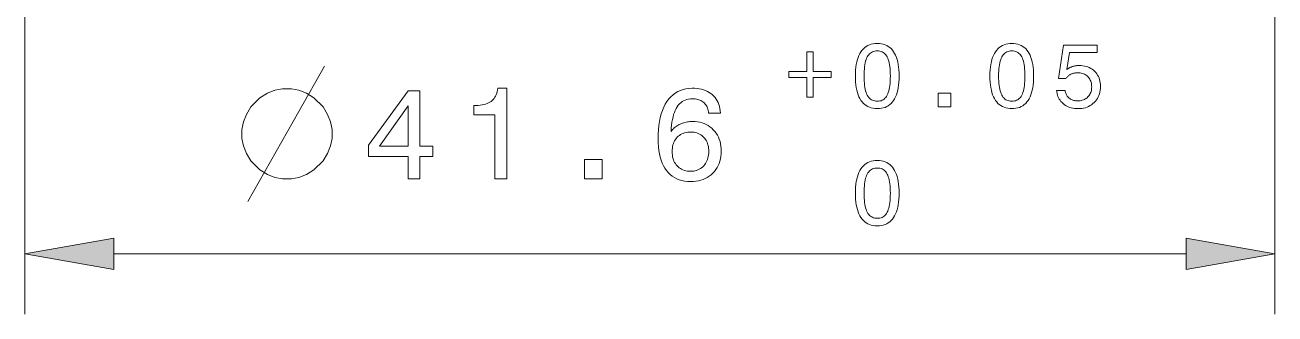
# Model space of a CAD drawing. Extents: x 0 to 297, y 0 to 420.
# Drawn here: x 124.8 to 166.4, y 137.41 to 147.04 of the extents above; entities that cross this region are included whole.
import ezdxf

# ---------------------------------------------------------------- set-up
doc = ezdxf.new("R2010")
doc.units = 0

msp = doc.modelspace()

# ---------------------------------------------------------------- linework, layer by layer
at = {"color": 7, "lineweight": 13, "ltscale": 0.30615}
for p, q in [((124.8, 149.658), (124.8, 137.412)), ((166.4, 149.658), (166.4, 137.412))]:
    msp.add_line(p, q, dxfattribs=at)
at = {"color": 7, "lineweight": 13}
msp.add_line((127.755, 139.412), (163.446, 139.412), dxfattribs=at)
for points in [[(150.82, 146.149), (151.031, 146.149), (151.031, 145.494), (151.627, 145.494), (151.627, 145.285), (151.031, 145.285), (151.031, 144.629), (150.82, 144.629), (150.82, 145.285), (150.221, 145.285), (150.221, 145.494), (150.82, 145.494)], [(152.436, 145.336), (152.438, 145.44), (152.443, 145.539), (152.453, 145.633), (152.466, 145.722), (152.482, 145.805), (152.503, 145.884), (152.527, 145.957), (152.555, 146.026), (152.586, 146.089), (152.622, 146.147), (152.661, 146.2), (152.703, 146.247), (152.749, 146.289), (152.798, 146.325), (152.85, 146.356), (152.906, 146.381), (152.965, 146.4), (153.028, 146.414), (153.094, 146.423), (153.163, 146.425), (153.233, 146.423), (153.3, 146.414), (153.363, 146.4), (153.422, 146.381), (153.478, 146.356), (153.531, 146.326), (153.58, 146.29), (153.625, 146.249), (153.667, 146.202), (153.706, 146.149), (153.741, 146.092), (153.772, 146.028), (153.799, 145.96), (153.823, 145.887), (153.844, 145.808), (153.86, 145.724), (153.873, 145.635), (153.882, 145.541), (153.888, 145.441), (153.889, 145.336), (153.888, 145.232), (153.882, 145.132), (153.873, 145.038), (153.86, 144.949), (153.844, 144.866), (153.823, 144.787), (153.799, 144.714), (153.772, 144.646), (153.741, 144.583), (153.706, 144.526), (153.667, 144.474), (153.625, 144.427), (153.58, 144.386), (153.531, 144.35), (153.478, 144.32), (153.422, 144.295), (153.363, 144.276), (153.3, 144.262), (153.233, 144.254), (153.163, 144.251), (153.094, 144.254), (153.028, 144.263), (152.965, 144.276), (152.906, 144.296), (152.85, 144.32), (152.798, 144.351), (152.749, 144.387), (152.703, 144.428), (152.661, 144.475), (152.622, 144.527), (152.586, 144.585), (152.555, 144.648), (152.527, 144.716), (152.503, 144.789), (152.482, 144.868), (152.466, 144.951), (152.453, 145.04), (152.443, 145.133), (152.438, 145.232)], [(152.725, 145.336), (152.726, 145.252), (152.729, 145.172), (152.735, 145.097), (152.742, 145.026), (152.752, 144.96), (152.763, 144.899), (152.777, 144.843), (152.793, 144.791), (152.811, 144.743), (152.831, 144.701), (152.854, 144.663), (152.879, 144.628), (152.906, 144.598), (152.936, 144.572), (152.968, 144.55), (153.002, 144.532), (153.039, 144.518), (153.078, 144.507), (153.119, 144.501), (153.163, 144.499), (153.208, 144.501), (153.249, 144.507), (153.289, 144.517), (153.326, 144.531), (153.36, 144.549), (153.392, 144.571), (153.421, 144.597), (153.448, 144.627), (153.473, 144.661), (153.495, 144.699), (153.514, 144.741), (153.532, 144.788), (153.548, 144.84), (153.561, 144.896), (153.573, 144.958), (153.582, 145.024), (153.589, 145.095), (153.595, 145.17), (153.598, 145.251), (153.599, 145.336), (153.598, 145.422), (153.595, 145.502), (153.589, 145.578), (153.582, 145.65), (153.573, 145.716), (153.561, 145.777), (153.548, 145.834), (153.532, 145.886), (153.514, 145.933), (153.495, 145.975), (153.473, 146.013), (153.448, 146.047), (153.421, 146.077), (153.392, 146.103), (153.36, 146.125), (153.326, 146.143), (153.289, 146.156), (153.249, 146.166), (153.208, 146.172), (153.163, 146.174), (153.119, 146.172), (153.078, 146.166), (153.039, 146.156), (153.002, 146.142), (152.968, 146.124), (152.936, 146.102), (152.906, 146.076), (152.879, 146.045), (152.854, 146.011), (152.831, 145.973), (152.811, 145.93), (152.793, 145.883), (152.777, 145.831), (152.763, 145.774), (152.752, 145.713), (152.742, 145.647), (152.735, 145.576), (152.729, 145.501), (152.726, 145.421)], [(156.913, 145.336), (156.915, 145.44), (156.921, 145.539), (156.93, 145.633), (156.943, 145.722), (156.96, 145.805), (156.98, 145.884), (157.004, 145.957), (157.032, 146.026), (157.064, 146.089), (157.099, 146.147), (157.138, 146.2), (157.18, 146.247), (157.226, 146.289), (157.275, 146.325), (157.328, 146.356), (157.383, 146.381), (157.443, 146.4), (157.505, 146.414), (157.571, 146.423), (157.641, 146.425), (157.711, 146.423), (157.777, 146.414), (157.84, 146.4), (157.9, 146.381), (157.956, 146.356), (158.008, 146.326), (158.057, 146.29), (158.103, 146.249), (158.145, 146.202), (158.183, 146.149), (158.218, 146.092), (158.249, 146.028), (158.277, 145.96), (158.301, 145.887), (158.321, 145.808), (158.338, 145.724), (158.35, 145.635), (158.36, 145.541), (158.365, 145.441), (158.367, 145.336), (158.365, 145.232), (158.36, 145.132), (158.35, 145.038), (158.338, 144.949), (158.321, 144.866), (158.301, 144.787), (158.277, 144.714), (158.249, 144.646), (158.218, 144.583), (158.183, 144.526), (158.145, 144.474), (158.103, 144.427), (158.057, 144.386), (158.008, 144.35), (157.956, 144.32), (157.9, 144.295), (157.84, 144.276), (157.777, 144.262), (157.711, 144.254), (157.641, 144.251), (157.571, 144.254), (157.505, 144.263), (157.443, 144.276), (157.383, 144.296), (157.328, 144.32), (157.275, 144.351), (157.226, 144.387), (157.18, 144.428), (157.138, 144.475), (157.099, 144.527), (157.064, 144.585), (157.032, 144.648), (157.004, 144.716), (156.98, 144.789), (156.96, 144.868), (156.943, 144.951), (156.93, 145.04), (156.921, 145.133), (156.915, 145.232)], [(157.203, 145.336), (157.204, 145.252), (157.207, 145.172), (157.212, 145.097), (157.22, 145.026), (157.229, 144.96), (157.241, 144.899), (157.255, 144.843), (157.271, 144.791), (157.289, 144.743), (157.309, 144.701), (157.331, 144.663), (157.356, 144.628), (157.383, 144.598), (157.413, 144.572), (157.445, 144.55), (157.479, 144.532), (157.516, 144.518), (157.555, 144.507), (157.597, 144.501), (157.641, 144.499), (157.685, 144.501), (157.727, 144.507), (157.766, 144.517), (157.803, 144.531), (157.837, 144.549), (157.869, 144.571), (157.899, 144.597), (157.926, 144.627), (157.95, 144.661), (157.972, 144.699), (157.992, 144.741), (158.01, 144.788), (158.025, 144.84), (158.039, 144.896), (158.05, 144.958), (158.06, 145.024), (158.067, 145.095), (158.072, 145.17), (158.075, 145.251), (158.076, 145.336), (158.075, 145.422), (158.072, 145.502), (158.067, 145.578), (158.06, 145.65), (158.05, 145.716), (158.039, 145.777), (158.025, 145.834), (158.01, 145.886), (157.992, 145.933), (157.972, 145.975), (157.95, 146.013), (157.926, 146.047), (157.899, 146.077), (157.869, 146.103), (157.837, 146.125), (157.803, 146.143), (157.766, 146.156), (157.727, 146.166), (157.685, 146.172), (157.641, 146.174), (157.597, 146.172), (157.555, 146.166), (157.516, 146.156), (157.479, 146.142), (157.445, 146.124), (157.413, 146.102), (157.383, 146.076), (157.356, 146.045), (157.331, 146.011), (157.309, 145.973), (157.289, 145.93), (157.271, 145.883), (157.255, 145.831), (157.241, 145.774), (157.229, 145.713), (157.22, 145.647), (157.212, 145.576), (157.207, 145.501), (157.204, 145.421)], [(159.131, 144.859), (159.412, 144.859), (159.418, 144.827), (159.425, 144.797), (159.435, 144.768), (159.446, 144.74), (159.458, 144.714), (159.473, 144.689), (159.489, 144.665), (159.507, 144.643), (159.527, 144.623), (159.548, 144.603), (159.571, 144.586), (159.595, 144.57), (159.621, 144.556), (159.647, 144.544), (159.675, 144.534), (159.704, 144.526), (159.734, 144.52), (159.766, 144.515), (159.798, 144.512), (159.832, 144.511), (159.874, 144.513), (159.913, 144.516), (159.952, 144.523), (159.988, 144.532), (160.023, 144.543), (160.056, 144.557), (160.087, 144.574), (160.117, 144.593), (160.145, 144.615), (160.172, 144.64), (160.196, 144.666), (160.218, 144.694), (160.237, 144.724), (160.254, 144.755), (160.268, 144.788), (160.28, 144.823), (160.289, 144.859), (160.295, 144.897), (160.299, 144.936), (160.3, 144.978), (160.299, 145.019), (160.295, 145.06), (160.289, 145.098), (160.28, 145.135), (160.268, 145.17), (160.254, 145.203), (160.238, 145.234), (160.219, 145.264), (160.197, 145.292), (160.173, 145.318), (160.147, 145.343), (160.119, 145.364), (160.089, 145.383), (160.058, 145.4), (160.025, 145.414), (159.99, 145.425), (159.953, 145.434), (159.914, 145.44), (159.874, 145.444), (159.832, 145.445), (159.808, 145.445), (159.784, 145.443), (159.761, 145.441), (159.738, 145.438), (159.715, 145.433), (159.693, 145.428), (159.671, 145.422), (159.65, 145.414), (159.629, 145.406), (159.609, 145.397), (159.589, 145.386), (159.569, 145.375), (159.55, 145.363), (159.532, 145.35), (159.514, 145.336), (159.497, 145.321), (159.48, 145.305), (159.464, 145.289), (159.448, 145.271), (159.432, 145.252), (159.192, 145.252), (159.357, 146.365), (160.479, 146.365), (160.479, 146.117), (159.559, 146.117), (159.475, 145.552), (159.491, 145.565), (159.506, 145.577), (159.523, 145.589), (159.54, 145.6), (159.557, 145.61), (159.575, 145.62), (159.594, 145.629), (159.613, 145.638), (159.633, 145.645), (159.653, 145.653), (159.674, 145.659), (159.695, 145.665), (159.716, 145.67), (159.738, 145.675), (159.76, 145.679), (159.783, 145.682), (159.806, 145.684), (159.829, 145.686), (159.853, 145.687), (159.877, 145.687), (159.94, 145.685), (160.001, 145.68), (160.059, 145.67), (160.115, 145.657), (160.168, 145.639), (160.219, 145.618), (160.267, 145.593), (160.313, 145.565), (160.356, 145.532), (160.397, 145.496), (160.434, 145.456), (160.468, 145.414), (160.497, 145.37), (160.523, 145.323), (160.545, 145.274), (160.562, 145.222), (160.576, 145.168), (160.586, 145.112), (160.592, 145.053), (160.594, 144.992), (160.592, 144.927), (160.585, 144.865), (160.575, 144.805), (160.56, 144.748), (160.542, 144.693), (160.519, 144.641), (160.492, 144.591), (160.46, 144.544), (160.425, 144.499), (160.385, 144.457), (160.342, 144.418), (160.296, 144.383), (160.248, 144.352), (160.198, 144.325), (160.145, 144.303), (160.089, 144.284), (160.031, 144.27), (159.97, 144.26), (159.907, 144.254), (159.841, 144.251), (159.783, 144.253), (159.727, 144.258), (159.672, 144.267), (159.62, 144.278), (159.57, 144.293), (159.522, 144.312), (159.475, 144.334), (159.431, 144.359), (159.389, 144.387), (159.349, 144.419), (159.312, 144.454), (159.278, 144.49), (159.247, 144.529), (159.22, 144.57), (159.197, 144.613), (159.177, 144.658), (159.16, 144.705), (159.147, 144.755), (159.138, 144.806)], [(133.668, 144.912), (133.368, 144.912), (133.118, 144.862), (132.868, 144.762), (132.618, 144.612), (132.318, 144.312), (132.168, 144.062), (132.068, 143.812), (132.018, 143.562), (132.018, 143.262), (132.068, 143.012), (132.168, 142.762), (132.318, 142.512), (132.618, 142.212), (132.868, 142.062), (133.118, 141.962), (133.368, 141.912), (133.668, 141.912), (133.918, 141.962), (134.168, 142.062), (134.418, 142.212), (134.718, 142.512), (134.868, 142.762), (134.968, 143.012), (135.018, 143.262), (135.018, 143.562), (134.968, 143.812), (134.868, 144.062), (134.718, 144.312), (134.418, 144.612), (134.168, 144.762), (133.918, 144.862)], [(137.555, 141.912), (137.555, 142.654), (136.237, 142.654), (136.237, 143.034), (137.551, 144.845), (137.943, 144.845), (137.943, 143), (138.371, 143), (138.371, 142.654), (137.943, 142.654), (137.943, 141.912)], [(140.439, 141.912), (140.439, 144.046), (139.739, 144.046), (139.739, 144.351), (139.814, 144.354), (139.885, 144.359), (139.953, 144.367), (140.016, 144.377), (140.075, 144.39), (140.131, 144.405), (140.182, 144.424), (140.229, 144.444), (140.273, 144.468), (140.312, 144.494), (140.348, 144.522), (140.381, 144.555), (140.411, 144.59), (140.438, 144.629), (140.463, 144.671), (140.484, 144.716), (140.502, 144.765), (140.517, 144.817), (140.529, 144.872), (140.538, 144.931), (140.831, 144.931), (140.831, 141.912)], [(147.948, 144.1), (147.552, 144.1), (147.546, 144.146), (147.538, 144.19), (147.528, 144.231), (147.515, 144.27), (147.5, 144.307), (147.482, 144.341), (147.463, 144.374), (147.441, 144.404), (147.416, 144.432), (147.39, 144.458), (147.361, 144.481), (147.33, 144.502), (147.297, 144.521), (147.262, 144.537), (147.225, 144.55), (147.185, 144.561), (147.144, 144.57), (147.101, 144.576), (147.056, 144.58), (147.008, 144.581), (146.944, 144.578), (146.883, 144.57), (146.825, 144.557), (146.77, 144.538), (146.718, 144.514), (146.669, 144.484), (146.623, 144.449), (146.58, 144.408), (146.541, 144.362), (146.504, 144.311), (146.471, 144.254), (146.44, 144.192), (146.412, 144.124), (146.387, 144.051), (146.366, 143.972), (146.347, 143.887), (146.33, 143.797), (146.317, 143.701), (146.307, 143.6), (146.3, 143.493), (146.326, 143.525), (146.353, 143.555), (146.381, 143.584), (146.41, 143.611), (146.44, 143.636), (146.472, 143.66), (146.504, 143.682), (146.538, 143.703), (146.573, 143.722), (146.609, 143.74), (146.645, 143.756), (146.683, 143.77), (146.722, 143.783), (146.761, 143.794), (146.802, 143.803), (146.843, 143.811), (146.885, 143.817), (146.928, 143.821), (146.972, 143.823), (147.016, 143.824), (147.1, 143.821), (147.18, 143.813), (147.258, 143.8), (147.332, 143.78), (147.402, 143.756), (147.47, 143.726), (147.534, 143.69), (147.595, 143.649), (147.653, 143.603), (147.708, 143.551), (147.758, 143.495), (147.804, 143.435), (147.843, 143.372), (147.878, 143.305), (147.907, 143.235), (147.931, 143.161), (147.95, 143.084), (147.963, 143.003), (147.971, 142.919), (147.974, 142.831), (147.971, 142.743), (147.962, 142.659), (147.948, 142.578), (147.929, 142.5), (147.903, 142.426), (147.872, 142.355), (147.836, 142.288), (147.793, 142.223), (147.746, 142.162), (147.692, 142.105), (147.634, 142.052), (147.573, 142.004), (147.508, 141.962), (147.439, 141.926), (147.367, 141.895), (147.292, 141.87), (147.213, 141.851), (147.131, 141.837), (147.045, 141.828), (146.955, 141.826), (146.852, 141.829), (146.754, 141.84), (146.661, 141.858), (146.573, 141.884), (146.49, 141.917), (146.412, 141.957), (146.338, 142.004), (146.27, 142.059), (146.206, 142.121), (146.148, 142.19), (146.095, 142.266), (146.047, 142.349), (146.005, 142.438), (145.968, 142.534), (145.938, 142.636), (145.912, 142.744), (145.893, 142.859), (145.879, 142.98), (145.87, 143.108), (145.867, 143.242), (145.87, 143.4), (145.879, 143.55), (145.894, 143.693), (145.915, 143.828), (145.942, 143.957), (145.975, 144.078), (146.014, 144.192), (146.058, 144.298), (146.109, 144.397), (146.166, 144.489), (146.228, 144.573), (146.295, 144.648), (146.366, 144.715), (146.443, 144.772), (146.524, 144.821), (146.61, 144.86), (146.701, 144.891), (146.796, 144.913), (146.897, 144.927), (147.002, 144.931), (147.086, 144.929), (147.166, 144.922), (147.242, 144.911), (147.315, 144.896), (147.385, 144.877), (147.45, 144.853), (147.513, 144.825), (147.571, 144.792), (147.626, 144.755), (147.677, 144.714), (147.725, 144.669), (147.768, 144.62), (147.806, 144.567), (147.84, 144.511), (147.869, 144.452), (147.894, 144.389), (147.914, 144.322), (147.93, 144.252), (147.941, 144.178)], [(155.194, 144.312), (155.194, 144.762), (155.612, 144.762), (155.612, 144.312)], [(136.6, 143), (137.555, 143), (137.555, 144.343)], [(147.556, 142.827), (147.555, 142.884), (147.55, 142.939), (147.542, 142.992), (147.53, 143.043), (147.516, 143.09), (147.498, 143.136), (147.477, 143.179), (147.452, 143.22), (147.425, 143.259), (147.394, 143.295), (147.36, 143.328), (147.325, 143.358), (147.287, 143.384), (147.248, 143.407), (147.206, 143.426), (147.163, 143.442), (147.117, 143.454), (147.069, 143.463), (147.02, 143.468), (146.968, 143.47), (146.91, 143.468), (146.855, 143.463), (146.802, 143.454), (146.752, 143.442), (146.705, 143.427), (146.66, 143.408), (146.617, 143.385), (146.577, 143.359), (146.54, 143.33), (146.505, 143.297), (146.473, 143.261), (146.445, 143.223), (146.42, 143.182), (146.398, 143.138), (146.38, 143.092), (146.364, 143.043), (146.353, 142.992), (146.344, 142.938), (146.339, 142.882), (146.338, 142.823), (146.339, 142.764), (146.344, 142.707), (146.353, 142.653), (146.364, 142.601), (146.379, 142.552), (146.397, 142.506), (146.419, 142.462), (146.444, 142.42), (146.472, 142.381), (146.503, 142.344), (146.537, 142.311), (146.574, 142.28), (146.613, 142.254), (146.654, 142.231), (146.698, 142.211), (146.744, 142.195), (146.792, 142.183), (146.843, 142.174), (146.896, 142.169), (146.951, 142.167), (147.004, 142.169), (147.055, 142.174), (147.104, 142.184), (147.151, 142.196), (147.195, 142.213), (147.238, 142.233), (147.279, 142.256), (147.317, 142.284), (147.354, 142.315), (147.389, 142.349), (147.42, 142.387), (147.449, 142.427), (147.474, 142.469), (147.496, 142.513), (147.514, 142.56), (147.529, 142.609), (147.541, 142.66), (147.549, 142.713), (147.555, 142.769)], [(143.416, 141.912), (143.416, 142.555), (144.012, 142.555), (144.012, 141.912)], [(152.436, 141.436), (152.438, 141.54), (152.443, 141.639), (152.453, 141.733), (152.466, 141.822), (152.482, 141.905), (152.503, 141.984), (152.527, 142.057), (152.555, 142.126), (152.586, 142.189), (152.622, 142.247), (152.661, 142.3), (152.703, 142.347), (152.749, 142.389), (152.798, 142.425), (152.85, 142.456), (152.906, 142.481), (152.965, 142.5), (153.028, 142.514), (153.094, 142.523), (153.163, 142.525), (153.233, 142.523), (153.3, 142.514), (153.363, 142.5), (153.422, 142.481), (153.478, 142.456), (153.531, 142.426), (153.58, 142.39), (153.625, 142.349), (153.667, 142.302), (153.706, 142.249), (153.741, 142.192), (153.772, 142.128), (153.799, 142.06), (153.823, 141.987), (153.844, 141.908), (153.86, 141.824), (153.873, 141.735), (153.882, 141.641), (153.888, 141.541), (153.889, 141.436), (153.888, 141.332), (153.882, 141.232), (153.873, 141.138), (153.86, 141.049), (153.844, 140.966), (153.823, 140.887), (153.799, 140.814), (153.772, 140.746), (153.741, 140.684), (153.706, 140.626), (153.667, 140.574), (153.625, 140.527), (153.58, 140.486), (153.531, 140.45), (153.478, 140.42), (153.422, 140.395), (153.363, 140.376), (153.3, 140.362), (153.233, 140.354), (153.163, 140.352), (153.094, 140.354), (153.028, 140.363), (152.965, 140.376), (152.906, 140.396), (152.85, 140.42), (152.798, 140.451), (152.749, 140.487), (152.703, 140.528), (152.661, 140.575), (152.622, 140.627), (152.586, 140.685), (152.555, 140.748), (152.527, 140.816), (152.503, 140.889), (152.482, 140.968), (152.466, 141.051), (152.453, 141.14), (152.443, 141.233), (152.438, 141.332)], [(152.725, 141.436), (152.726, 141.352), (152.729, 141.272), (152.735, 141.197), (152.742, 141.126), (152.752, 141.06), (152.763, 140.999), (152.777, 140.943), (152.793, 140.891), (152.811, 140.843), (152.831, 140.801), (152.854, 140.763), (152.879, 140.728), (152.906, 140.698), (152.936, 140.672), (152.968, 140.65), (153.002, 140.632), (153.039, 140.618), (153.078, 140.607), (153.119, 140.601), (153.163, 140.599), (153.208, 140.601), (153.249, 140.607), (153.289, 140.617), (153.326, 140.631), (153.36, 140.649), (153.392, 140.671), (153.421, 140.697), (153.448, 140.727), (153.473, 140.761), (153.495, 140.799), (153.514, 140.841), (153.532, 140.888), (153.548, 140.94), (153.561, 140.996), (153.573, 141.058), (153.582, 141.124), (153.589, 141.195), (153.595, 141.27), (153.598, 141.351), (153.599, 141.436), (153.598, 141.522), (153.595, 141.602), (153.589, 141.678), (153.582, 141.75), (153.573, 141.816), (153.561, 141.877), (153.548, 141.934), (153.532, 141.986), (153.514, 142.033), (153.495, 142.075), (153.473, 142.113), (153.448, 142.147), (153.421, 142.177), (153.392, 142.203), (153.36, 142.225), (153.326, 142.243), (153.289, 142.256), (153.249, 142.266), (153.208, 142.272), (153.163, 142.274), (153.119, 142.272), (153.078, 142.266), (153.039, 142.256), (153.002, 142.242), (152.968, 142.224), (152.936, 142.202), (152.906, 142.176), (152.879, 142.145), (152.854, 142.111), (152.831, 142.073), (152.811, 142.03), (152.793, 141.983), (152.777, 141.931), (152.763, 141.874), (152.752, 141.813), (152.742, 141.747), (152.735, 141.676), (152.729, 141.601), (152.726, 141.521)], [(127.755, 139.933), (124.8, 139.412), (127.755, 138.891)], [(163.446, 138.891), (166.4, 139.412), (163.446, 139.933)]]:
    msp.add_lwpolyline(points, close=True, dxfattribs=at)
msp.add_lwpolyline([(132.218, 141.162), (133.918, 144.162), (134.768, 145.662)], dxfattribs=at)
for points in [[(127.755, 139.933), (124.8, 139.412), (127.755, 139.933), (127.755, 138.891)], [(163.446, 138.891), (166.4, 139.412), (163.446, 138.891), (163.446, 139.933)]]:
    msp.add_solid(points, dxfattribs=at)

doc.saveas('drawing.dxf')
